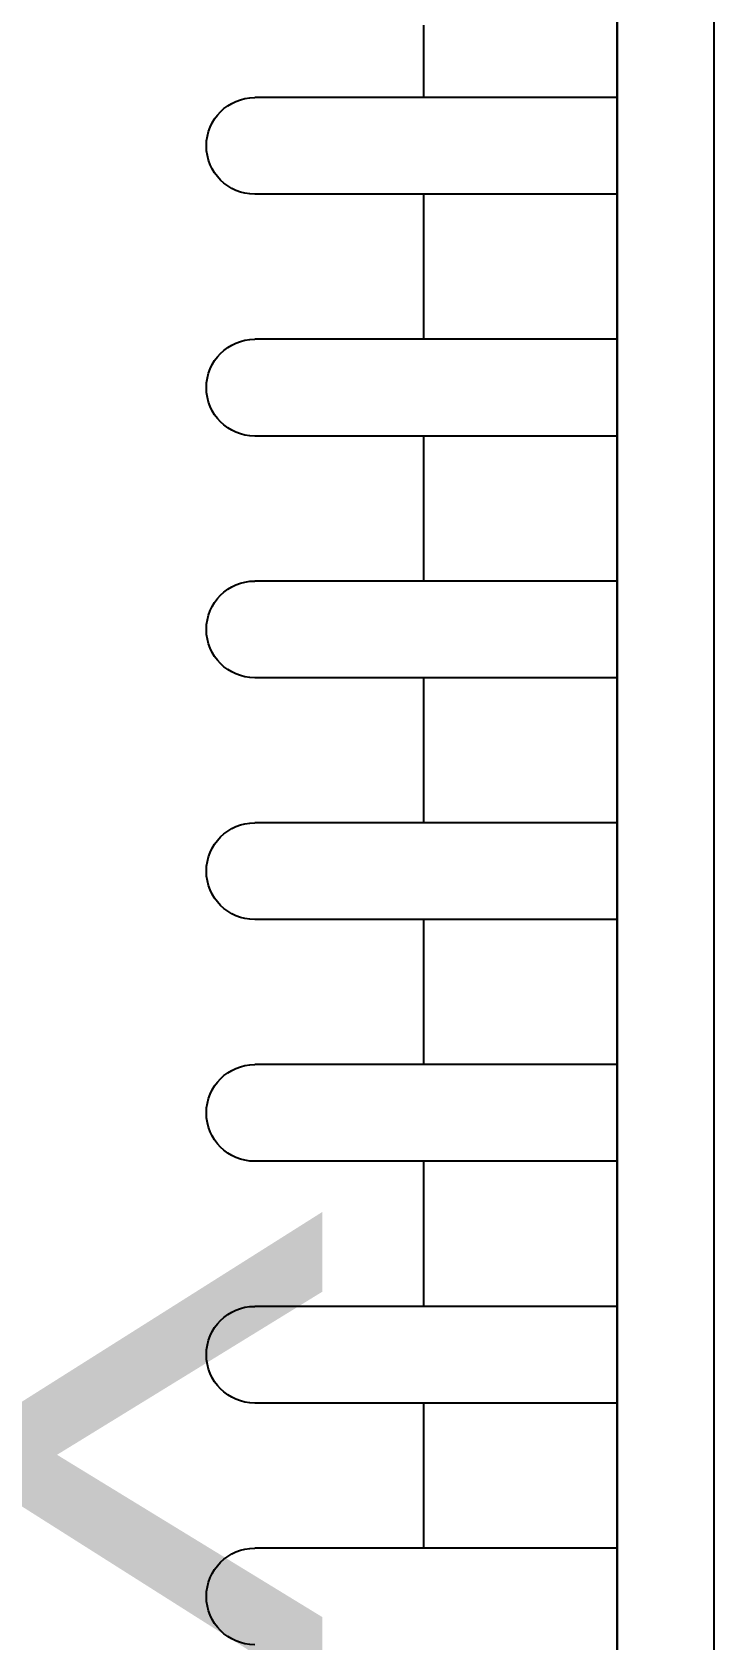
# Model space of a CAD drawing. Header units: inches. Extents: x 21 to 38546, y 13 to 15001.
# Drawn here: x 4652.07 to 4659.12, y 1950.53 to 1967.16 of the extents above; entities that cross this region are included whole.
import ezdxf
from ezdxf.enums import TextEntityAlignment as Align

# ---------------------------------------------------------------- set-up
doc = ezdxf.new("R2010")
doc.units = ezdxf.units.IN
doc.header["$MEASUREMENT"] = 0
doc.layers.add('RAST-IST-RADYATÖR-DİNAMİK BLOK', color=83, linetype='Continuous')
doc.layers.add('Z_MİM_-KM-FIRE-CABINET', color=8, linetype='Continuous', lineweight=25)
doc.layers.add('Z_MİM_-KM-TEXT-DETAIL', color=8, linetype='Continuous', lineweight=25)
doc.styles.add('KAPI PENCERE YAZI 100', font='swiss.ttf', dxfattribs={"width": 0.7, "height": 12.5})

# ---------------------------------------------------------------- blocks, each defined once
blk = doc.blocks.new('*U186')
at = {"layer": 'Z_MİM_-KM-TEXT-DETAIL', "color": 7, "style": 'KAPI PENCERE YAZI 100'}
blk.add_text('YANGIN DOLABI', height=5.76, dxfattribs=at).set_placement((596960.27, -18061.17), align=Align.MIDDLE_CENTER)
blk = doc.blocks.new('IS_RADYATOR-PLAN-40')
at = {"layer": 'RAST-IST-RADYATÖR-DİNAMİK BLOK', "color": 7}
for p, q in [((9.25, 11.5), (9.25, 7.75)), ((10.75, 11.5), (10.75, 7.75)), ((11.75, 11.5), (11.75, 7.75)), ((13.25, 11.5), (13.25, 7.75)), ((14.25, 11.5), (14.25, 7.75)), ((15.75, 11.5), (15.75, 7.75)), ((16.75, 11.5), (16.75, 7.75)), ((18.25, 11.5), (18.25, 7.75)), ((19.25, 11.5), (19.25, 7.75)), ((20.75, 11.5), (20.75, 7.75)), ((21.75, 11.5), (21.75, 7.75)), ((23.25, 11.5), (23.25, 7.75)), ((24.25, 11.5), (24.25, 7.75)), ((9.25, 9.5), (10, 9.5)), ((10, 9.5), (10.75, 9.5)), ((11.75, 9.5), (12.5, 9.5)), ((12.5, 9.5), (13.25, 9.5)), ((14.25, 9.5), (15, 9.5)), ((15, 9.5), (15.75, 9.5)), ((16.75, 9.5), (17.5, 9.5)), ((17.5, 9.5), (18.25, 9.5)), ((19.25, 9.5), (20, 9.5)), ((20, 9.5), (20.75, 9.5)), ((21.75, 9.5), (22.5, 9.5)), ((22.5, 9.5), (23.25, 9.5)), ((24.25, 9.5), (25, 9.5))]:
    blk.add_line(p, q, dxfattribs=at)
at = {"layer": 'RAST-IST-RADYATÖR-DİNAMİK BLOK'}
for points in [[(0, 0), (40, 0), (40, 12.5), (0, 12.5)], [(2.5, 11.5), (37.5, 11.5), (37.5, 1), (2.5, 1)]]:
    blk.add_lwpolyline(points, dxfattribs=at)
at = {"layer": 'RAST-IST-RADYATÖR-DİNAMİK BLOK', "color": 7}
for centre in [(8.75, 7.75), (11.25, 7.75), (13.75, 7.75), (16.25, 7.75), (18.75, 7.75), (21.25, 7.75), (23.75, 7.75)]:
    blk.add_arc(centre, 0.5, 180, 0, dxfattribs=at)
blk = doc.blocks.new('IS_RADYATOR-PLAN-50')
at = {"layer": 'RAST-IST-RADYATÖR-DİNAMİK BLOK', "color": 7}
for p, q in [((9.25, 11.5), (9.25, 7.75)), ((10.75, 11.5), (10.75, 7.75)), ((11.75, 11.5), (11.75, 7.75)), ((13.25, 11.5), (13.25, 7.75)), ((14.25, 11.5), (14.25, 7.75)), ((15.75, 11.5), (15.75, 7.75)), ((16.75, 11.5), (16.75, 7.75)), ((18.25, 11.5), (18.25, 7.75)), ((19.25, 11.5), (19.25, 7.75)), ((20.75, 11.5), (20.75, 7.75)), ((21.75, 11.5), (21.75, 7.75)), ((23.25, 11.5), (23.25, 7.75)), ((24.25, 11.5), (24.25, 7.75)), ((9.25, 9.5), (10, 9.5)), ((10, 9.5), (10.75, 9.5)), ((11.75, 9.5), (12.5, 9.5)), ((12.5, 9.5), (13.25, 9.5)), ((14.25, 9.5), (15, 9.5)), ((15, 9.5), (15.75, 9.5)), ((16.75, 9.5), (17.5, 9.5)), ((17.5, 9.5), (18.25, 9.5)), ((19.25, 9.5), (20, 9.5)), ((20, 9.5), (20.75, 9.5)), ((21.75, 9.5), (22.5, 9.5)), ((22.5, 9.5), (23.25, 9.5)), ((24.25, 9.5), (25, 9.5))]:
    blk.add_line(p, q, dxfattribs=at)
at = {"layer": 'RAST-IST-RADYATÖR-DİNAMİK BLOK'}
for points in [[(0, 0), (50, 0), (50, 12.5), (0, 12.5)], [(2.5, 11.5), (47.5, 11.5), (47.5, 1), (2.5, 1)]]:
    blk.add_lwpolyline(points, dxfattribs=at)
at = {"layer": 'RAST-IST-RADYATÖR-DİNAMİK BLOK', "color": 7}
for centre in [(8.75, 7.75), (11.25, 7.75), (13.75, 7.75), (16.25, 7.75), (18.75, 7.75), (21.25, 7.75), (23.75, 7.75)]:
    blk.add_arc(centre, 0.5, 180, 0, dxfattribs=at)
blk = doc.blocks.new('IS_RADYATOR-PLAN-60')
at = {"layer": 'RAST-IST-RADYATÖR-DİNAMİK BLOK', "color": 7}
for p, q in [((9.25, 11.5), (9.25, 7.75)), ((10.75, 11.5), (10.75, 7.75)), ((11.75, 11.5), (11.75, 7.75)), ((13.25, 11.5), (13.25, 7.75)), ((14.25, 11.5), (14.25, 7.75)), ((15.75, 11.5), (15.75, 7.75)), ((16.75, 11.5), (16.75, 7.75)), ((18.25, 11.5), (18.25, 7.75)), ((19.25, 11.5), (19.25, 7.75)), ((20.75, 11.5), (20.75, 7.75)), ((21.75, 11.5), (21.75, 7.75)), ((23.25, 11.5), (23.25, 7.75)), ((24.25, 11.5), (24.25, 7.75)), ((9.25, 9.5), (10, 9.5)), ((10, 9.5), (10.75, 9.5)), ((11.75, 9.5), (12.5, 9.5)), ((12.5, 9.5), (13.25, 9.5)), ((14.25, 9.5), (15, 9.5)), ((15, 9.5), (15.75, 9.5)), ((16.75, 9.5), (17.5, 9.5)), ((17.5, 9.5), (18.25, 9.5)), ((19.25, 9.5), (20, 9.5)), ((20, 9.5), (20.75, 9.5)), ((21.75, 9.5), (22.5, 9.5)), ((22.5, 9.5), (23.25, 9.5)), ((24.25, 9.5), (25, 9.5))]:
    blk.add_line(p, q, dxfattribs=at)
at = {"layer": 'RAST-IST-RADYATÖR-DİNAMİK BLOK'}
for points in [[(0, 0), (60, 0), (60, 12.5), (0, 12.5)], [(2.5, 11.5), (57.5, 11.5), (57.5, 1), (2.5, 1)]]:
    blk.add_lwpolyline(points, dxfattribs=at)
at = {"layer": 'RAST-IST-RADYATÖR-DİNAMİK BLOK', "color": 7}
for centre in [(8.75, 7.75), (11.25, 7.75), (13.75, 7.75), (16.25, 7.75), (18.75, 7.75), (21.25, 7.75), (23.75, 7.75)]:
    blk.add_arc(centre, 0.5, 180, 0, dxfattribs=at)
blk = doc.blocks.new('IS_RADYATOR-PLAN-70')
at = {"layer": 'RAST-IST-RADYATÖR-DİNAMİK BLOK', "color": 7}
for p, q in [((9.25, 11.5), (9.25, 7.75)), ((10.75, 11.5), (10.75, 7.75)), ((11.75, 11.5), (11.75, 7.75)), ((13.25, 11.5), (13.25, 7.75)), ((14.25, 11.5), (14.25, 7.75)), ((15.75, 11.5), (15.75, 7.75)), ((16.75, 11.5), (16.75, 7.75)), ((18.25, 11.5), (18.25, 7.75)), ((19.25, 11.5), (19.25, 7.75)), ((20.75, 11.5), (20.75, 7.75)), ((21.75, 11.5), (21.75, 7.75)), ((23.25, 11.5), (23.25, 7.75)), ((24.25, 11.5), (24.25, 7.75)), ((9.25, 9.5), (10, 9.5)), ((10, 9.5), (10.75, 9.5)), ((11.75, 9.5), (12.5, 9.5)), ((12.5, 9.5), (13.25, 9.5)), ((14.25, 9.5), (15, 9.5)), ((15, 9.5), (15.75, 9.5)), ((16.75, 9.5), (17.5, 9.5)), ((17.5, 9.5), (18.25, 9.5)), ((19.25, 9.5), (20, 9.5)), ((20, 9.5), (20.75, 9.5)), ((21.75, 9.5), (22.5, 9.5)), ((22.5, 9.5), (23.25, 9.5)), ((24.25, 9.5), (25, 9.5))]:
    blk.add_line(p, q, dxfattribs=at)
at = {"layer": 'RAST-IST-RADYATÖR-DİNAMİK BLOK'}
for points in [[(0, 0), (70, 0), (70, 12.5), (0, 12.5)], [(2.5, 11.5), (67.5, 11.5), (67.5, 1), (2.5, 1)]]:
    blk.add_lwpolyline(points, dxfattribs=at)
at = {"layer": 'RAST-IST-RADYATÖR-DİNAMİK BLOK', "color": 7}
for centre in [(8.75, 7.75), (11.25, 7.75), (13.75, 7.75), (16.25, 7.75), (18.75, 7.75), (21.25, 7.75), (23.75, 7.75)]:
    blk.add_arc(centre, 0.5, 180, 0, dxfattribs=at)
blk = doc.blocks.new('IS_RADYATOR-PLAN-80')
at = {"layer": 'RAST-IST-RADYATÖR-DİNAMİK BLOK', "color": 7}
for p, q in [((9.25, 11.5), (9.25, 7.75)), ((10.75, 11.5), (10.75, 7.75)), ((11.75, 11.5), (11.75, 7.75)), ((13.25, 11.5), (13.25, 7.75)), ((14.25, 11.5), (14.25, 7.75)), ((15.75, 11.5), (15.75, 7.75)), ((16.75, 11.5), (16.75, 7.75)), ((18.25, 11.5), (18.25, 7.75)), ((19.25, 11.5), (19.25, 7.75)), ((20.75, 11.5), (20.75, 7.75)), ((21.75, 11.5), (21.75, 7.75)), ((23.25, 11.5), (23.25, 7.75)), ((24.25, 11.5), (24.25, 7.75)), ((9.25, 9.5), (10, 9.5)), ((10, 9.5), (10.75, 9.5)), ((11.75, 9.5), (12.5, 9.5)), ((12.5, 9.5), (13.25, 9.5)), ((14.25, 9.5), (15, 9.5)), ((15, 9.5), (15.75, 9.5)), ((16.75, 9.5), (17.5, 9.5)), ((17.5, 9.5), (18.25, 9.5)), ((19.25, 9.5), (20, 9.5)), ((20, 9.5), (20.75, 9.5)), ((21.75, 9.5), (22.5, 9.5)), ((22.5, 9.5), (23.25, 9.5)), ((24.25, 9.5), (25, 9.5))]:
    blk.add_line(p, q, dxfattribs=at)
at = {"layer": 'RAST-IST-RADYATÖR-DİNAMİK BLOK'}
for points in [[(0, 0), (80, 0), (80, 12.5), (0, 12.5)], [(2.5, 11.5), (77.5, 11.5), (77.5, 1), (2.5, 1)]]:
    blk.add_lwpolyline(points, dxfattribs=at)
at = {"layer": 'RAST-IST-RADYATÖR-DİNAMİK BLOK', "color": 7}
for centre in [(8.75, 7.75), (11.25, 7.75), (13.75, 7.75), (16.25, 7.75), (18.75, 7.75), (21.25, 7.75), (23.75, 7.75)]:
    blk.add_arc(centre, 0.5, 180, 0, dxfattribs=at)
blk = doc.blocks.new('IS_RADYATOR-PLAN-90')
at = {"layer": 'RAST-IST-RADYATÖR-DİNAMİK BLOK', "color": 7}
for p, q in [((9.25, 11.5), (9.25, 7.75)), ((10.75, 11.5), (10.75, 7.75)), ((11.75, 11.5), (11.75, 7.75)), ((13.25, 11.5), (13.25, 7.75)), ((14.25, 11.5), (14.25, 7.75)), ((15.75, 11.5), (15.75, 7.75)), ((16.75, 11.5), (16.75, 7.75)), ((18.25, 11.5), (18.25, 7.75)), ((19.25, 11.5), (19.25, 7.75)), ((20.75, 11.5), (20.75, 7.75)), ((21.75, 11.5), (21.75, 7.75)), ((23.25, 11.5), (23.25, 7.75)), ((24.25, 11.5), (24.25, 7.75)), ((9.25, 9.5), (10, 9.5)), ((10, 9.5), (10.75, 9.5)), ((11.75, 9.5), (12.5, 9.5)), ((12.5, 9.5), (13.25, 9.5)), ((14.25, 9.5), (15, 9.5)), ((15, 9.5), (15.75, 9.5)), ((16.75, 9.5), (17.5, 9.5)), ((17.5, 9.5), (18.25, 9.5)), ((19.25, 9.5), (20, 9.5)), ((20, 9.5), (20.75, 9.5)), ((21.75, 9.5), (22.5, 9.5)), ((22.5, 9.5), (23.25, 9.5)), ((24.25, 9.5), (25, 9.5))]:
    blk.add_line(p, q, dxfattribs=at)
at = {"layer": 'RAST-IST-RADYATÖR-DİNAMİK BLOK'}
for points in [[(0, 0), (90, 0), (90, 12.5), (0, 12.5)], [(2.5, 11.5), (87.5, 11.5), (87.5, 1), (2.5, 1)]]:
    blk.add_lwpolyline(points, dxfattribs=at)
at = {"layer": 'RAST-IST-RADYATÖR-DİNAMİK BLOK', "color": 7}
for centre in [(8.75, 7.75), (11.25, 7.75), (13.75, 7.75), (16.25, 7.75), (18.75, 7.75), (21.25, 7.75), (23.75, 7.75)]:
    blk.add_arc(centre, 0.5, 180, 0, dxfattribs=at)
blk = doc.blocks.new('IS_RADYATOR-PLAN-100')
at = {"layer": 'RAST-IST-RADYATÖR-DİNAMİK BLOK', "color": 7}
for p, q in [((9.25, 11.5), (9.25, 7.75)), ((10.75, 11.5), (10.75, 7.75)), ((11.75, 11.5), (11.75, 7.75)), ((13.25, 11.5), (13.25, 7.75)), ((14.25, 11.5), (14.25, 7.75)), ((15.75, 11.5), (15.75, 7.75)), ((16.75, 11.5), (16.75, 7.75)), ((18.25, 11.5), (18.25, 7.75)), ((19.25, 11.5), (19.25, 7.75)), ((20.75, 11.5), (20.75, 7.75)), ((21.75, 11.5), (21.75, 7.75)), ((23.25, 11.5), (23.25, 7.75)), ((24.25, 11.5), (24.25, 7.75)), ((9.25, 9.5), (10, 9.5)), ((10, 9.5), (10.75, 9.5)), ((11.75, 9.5), (12.5, 9.5)), ((12.5, 9.5), (13.25, 9.5)), ((14.25, 9.5), (15, 9.5)), ((15, 9.5), (15.75, 9.5)), ((16.75, 9.5), (17.5, 9.5)), ((17.5, 9.5), (18.25, 9.5)), ((19.25, 9.5), (20, 9.5)), ((20, 9.5), (20.75, 9.5)), ((21.75, 9.5), (22.5, 9.5)), ((22.5, 9.5), (23.25, 9.5)), ((24.25, 9.5), (25, 9.5))]:
    blk.add_line(p, q, dxfattribs=at)
at = {"layer": 'RAST-IST-RADYATÖR-DİNAMİK BLOK'}
for points in [[(0, 0), (100, 0), (100, 12.5), (0, 12.5)], [(2.5, 11.5), (97.5, 11.5), (97.5, 1), (2.5, 1)]]:
    blk.add_lwpolyline(points, dxfattribs=at)
at = {"layer": 'RAST-IST-RADYATÖR-DİNAMİK BLOK', "color": 7}
for centre in [(8.75, 7.75), (11.25, 7.75), (13.75, 7.75), (16.25, 7.75), (18.75, 7.75), (21.25, 7.75), (23.75, 7.75)]:
    blk.add_arc(centre, 0.5, 180, 0, dxfattribs=at)
blk = doc.blocks.new('IS_RADYATOR-PLAN-110')
at = {"layer": 'RAST-IST-RADYATÖR-DİNAMİK BLOK', "color": 7}
for p, q in [((9.25, 11.5), (9.25, 7.75)), ((10.75, 11.5), (10.75, 7.75)), ((11.75, 11.5), (11.75, 7.75)), ((13.25, 11.5), (13.25, 7.75)), ((14.25, 11.5), (14.25, 7.75)), ((15.75, 11.5), (15.75, 7.75)), ((16.75, 11.5), (16.75, 7.75)), ((18.25, 11.5), (18.25, 7.75)), ((19.25, 11.5), (19.25, 7.75)), ((20.75, 11.5), (20.75, 7.75)), ((21.75, 11.5), (21.75, 7.75)), ((23.25, 11.5), (23.25, 7.75)), ((24.25, 11.5), (24.25, 7.75)), ((9.25, 9.5), (10, 9.5)), ((10, 9.5), (10.75, 9.5)), ((11.75, 9.5), (12.5, 9.5)), ((12.5, 9.5), (13.25, 9.5)), ((14.25, 9.5), (15, 9.5)), ((15, 9.5), (15.75, 9.5)), ((16.75, 9.5), (17.5, 9.5)), ((17.5, 9.5), (18.25, 9.5)), ((19.25, 9.5), (20, 9.5)), ((20, 9.5), (20.75, 9.5)), ((21.75, 9.5), (22.5, 9.5)), ((22.5, 9.5), (23.25, 9.5)), ((24.25, 9.5), (25, 9.5))]:
    blk.add_line(p, q, dxfattribs=at)
at = {"layer": 'RAST-IST-RADYATÖR-DİNAMİK BLOK'}
for points in [[(0, 0), (110, 0), (110, 12.5), (0, 12.5)], [(2.5, 11.5), (107.5, 11.5), (107.5, 1), (2.5, 1)]]:
    blk.add_lwpolyline(points, dxfattribs=at)
at = {"layer": 'RAST-IST-RADYATÖR-DİNAMİK BLOK', "color": 7}
for centre in [(8.75, 7.75), (11.25, 7.75), (13.75, 7.75), (16.25, 7.75), (18.75, 7.75), (21.25, 7.75), (23.75, 7.75)]:
    blk.add_arc(centre, 0.5, 180, 0, dxfattribs=at)
blk = doc.blocks.new('IS_RADYATOR-PLAN-120')
at = {"layer": 'RAST-IST-RADYATÖR-DİNAMİK BLOK', "color": 7}
for p, q in [((9.25, 11.5), (9.25, 7.75)), ((10.75, 11.5), (10.75, 7.75)), ((11.75, 11.5), (11.75, 7.75)), ((13.25, 11.5), (13.25, 7.75)), ((14.25, 11.5), (14.25, 7.75)), ((15.75, 11.5), (15.75, 7.75)), ((16.75, 11.5), (16.75, 7.75)), ((18.25, 11.5), (18.25, 7.75)), ((19.25, 11.5), (19.25, 7.75)), ((20.75, 11.5), (20.75, 7.75)), ((21.75, 11.5), (21.75, 7.75)), ((23.25, 11.5), (23.25, 7.75)), ((24.25, 11.5), (24.25, 7.75)), ((9.25, 9.5), (10, 9.5)), ((10, 9.5), (10.75, 9.5)), ((11.75, 9.5), (12.5, 9.5)), ((12.5, 9.5), (13.25, 9.5)), ((14.25, 9.5), (15, 9.5)), ((15, 9.5), (15.75, 9.5)), ((16.75, 9.5), (17.5, 9.5)), ((17.5, 9.5), (18.25, 9.5)), ((19.25, 9.5), (20, 9.5)), ((20, 9.5), (20.75, 9.5)), ((21.75, 9.5), (22.5, 9.5)), ((22.5, 9.5), (23.25, 9.5)), ((24.25, 9.5), (25, 9.5))]:
    blk.add_line(p, q, dxfattribs=at)
at = {"layer": 'RAST-IST-RADYATÖR-DİNAMİK BLOK'}
for points in [[(0, 0), (120, 0), (120, 12.5), (0, 12.5)], [(2.5, 11.5), (117.5, 11.5), (117.5, 1), (2.5, 1)]]:
    blk.add_lwpolyline(points, dxfattribs=at)
at = {"layer": 'RAST-IST-RADYATÖR-DİNAMİK BLOK', "color": 7}
for centre in [(8.75, 7.75), (11.25, 7.75), (13.75, 7.75), (16.25, 7.75), (18.75, 7.75), (21.25, 7.75), (23.75, 7.75)]:
    blk.add_arc(centre, 0.5, 180, 0, dxfattribs=at)
blk = doc.blocks.new('IS_RADYATOR-PLAN-130')
at = {"layer": 'RAST-IST-RADYATÖR-DİNAMİK BLOK', "color": 7}
for p, q in [((9.25, 11.5), (9.25, 7.75)), ((10.75, 11.5), (10.75, 7.75)), ((11.75, 11.5), (11.75, 7.75)), ((13.25, 11.5), (13.25, 7.75)), ((14.25, 11.5), (14.25, 7.75)), ((15.75, 11.5), (15.75, 7.75)), ((16.75, 11.5), (16.75, 7.75)), ((18.25, 11.5), (18.25, 7.75)), ((19.25, 11.5), (19.25, 7.75)), ((20.75, 11.5), (20.75, 7.75)), ((21.75, 11.5), (21.75, 7.75)), ((23.25, 11.5), (23.25, 7.75)), ((24.25, 11.5), (24.25, 7.75)), ((9.25, 9.5), (10, 9.5)), ((10, 9.5), (10.75, 9.5)), ((11.75, 9.5), (12.5, 9.5)), ((12.5, 9.5), (13.25, 9.5)), ((14.25, 9.5), (15, 9.5)), ((15, 9.5), (15.75, 9.5)), ((16.75, 9.5), (17.5, 9.5)), ((17.5, 9.5), (18.25, 9.5)), ((19.25, 9.5), (20, 9.5)), ((20, 9.5), (20.75, 9.5)), ((21.75, 9.5), (22.5, 9.5)), ((22.5, 9.5), (23.25, 9.5)), ((24.25, 9.5), (25, 9.5))]:
    blk.add_line(p, q, dxfattribs=at)
at = {"layer": 'RAST-IST-RADYATÖR-DİNAMİK BLOK'}
for points in [[(0, 0), (130, 0), (130, 12.5), (0, 12.5)], [(2.5, 11.5), (127.5, 11.5), (127.5, 1), (2.5, 1)]]:
    blk.add_lwpolyline(points, dxfattribs=at)
at = {"layer": 'RAST-IST-RADYATÖR-DİNAMİK BLOK', "color": 7}
for centre in [(8.75, 7.75), (11.25, 7.75), (13.75, 7.75), (16.25, 7.75), (18.75, 7.75), (21.25, 7.75), (23.75, 7.75)]:
    blk.add_arc(centre, 0.5, 180, 0, dxfattribs=at)
blk = doc.blocks.new('IS_RADYATOR-PLAN-140')
at = {"layer": 'RAST-IST-RADYATÖR-DİNAMİK BLOK', "color": 7}
for p, q in [((9.25, 11.5), (9.25, 7.75)), ((10.75, 11.5), (10.75, 7.75)), ((11.75, 11.5), (11.75, 7.75)), ((13.25, 11.5), (13.25, 7.75)), ((14.25, 11.5), (14.25, 7.75)), ((15.75, 11.5), (15.75, 7.75)), ((16.75, 11.5), (16.75, 7.75)), ((18.25, 11.5), (18.25, 7.75)), ((19.25, 11.5), (19.25, 7.75)), ((20.75, 11.5), (20.75, 7.75)), ((21.75, 11.5), (21.75, 7.75)), ((23.25, 11.5), (23.25, 7.75)), ((24.25, 11.5), (24.25, 7.75)), ((9.25, 9.5), (10, 9.5)), ((10, 9.5), (10.75, 9.5)), ((11.75, 9.5), (12.5, 9.5)), ((12.5, 9.5), (13.25, 9.5)), ((14.25, 9.5), (15, 9.5)), ((15, 9.5), (15.75, 9.5)), ((16.75, 9.5), (17.5, 9.5)), ((17.5, 9.5), (18.25, 9.5)), ((19.25, 9.5), (20, 9.5)), ((20, 9.5), (20.75, 9.5)), ((21.75, 9.5), (22.5, 9.5)), ((22.5, 9.5), (23.25, 9.5)), ((24.25, 9.5), (25, 9.5))]:
    blk.add_line(p, q, dxfattribs=at)
at = {"layer": 'RAST-IST-RADYATÖR-DİNAMİK BLOK'}
for points in [[(0, 0), (140, 0), (140, 12.5), (0, 12.5)], [(2.5, 11.5), (137.5, 11.5), (137.5, 1), (2.5, 1)]]:
    blk.add_lwpolyline(points, dxfattribs=at)
at = {"layer": 'RAST-IST-RADYATÖR-DİNAMİK BLOK', "color": 7}
for centre in [(8.75, 7.75), (11.25, 7.75), (13.75, 7.75), (16.25, 7.75), (18.75, 7.75), (21.25, 7.75), (23.75, 7.75)]:
    blk.add_arc(centre, 0.5, 180, 0, dxfattribs=at)
blk = doc.blocks.new('IS_RADYATOR-PLAN-150')
at = {"layer": 'RAST-IST-RADYATÖR-DİNAMİK BLOK', "color": 7}
for p, q in [((9.25, 11.5), (9.25, 7.75)), ((10.75, 11.5), (10.75, 7.75)), ((11.75, 11.5), (11.75, 7.75)), ((13.25, 11.5), (13.25, 7.75)), ((14.25, 11.5), (14.25, 7.75)), ((15.75, 11.5), (15.75, 7.75)), ((16.75, 11.5), (16.75, 7.75)), ((18.25, 11.5), (18.25, 7.75)), ((19.25, 11.5), (19.25, 7.75)), ((20.75, 11.5), (20.75, 7.75)), ((21.75, 11.5), (21.75, 7.75)), ((23.25, 11.5), (23.25, 7.75)), ((24.25, 11.5), (24.25, 7.75)), ((9.25, 9.5), (10, 9.5)), ((10, 9.5), (10.75, 9.5)), ((11.75, 9.5), (12.5, 9.5)), ((12.5, 9.5), (13.25, 9.5)), ((14.25, 9.5), (15, 9.5)), ((15, 9.5), (15.75, 9.5)), ((16.75, 9.5), (17.5, 9.5)), ((17.5, 9.5), (18.25, 9.5)), ((19.25, 9.5), (20, 9.5)), ((20, 9.5), (20.75, 9.5)), ((21.75, 9.5), (22.5, 9.5)), ((22.5, 9.5), (23.25, 9.5)), ((24.25, 9.5), (25, 9.5))]:
    blk.add_line(p, q, dxfattribs=at)
at = {"layer": 'RAST-IST-RADYATÖR-DİNAMİK BLOK'}
for points in [[(-5, 0), (145, 0), (145, 12.5), (-5, 12.5)], [(-2.5, 11.5), (142.5, 11.5), (142.5, 1), (-2.5, 1)]]:
    blk.add_lwpolyline(points, dxfattribs=at)
at = {"layer": 'RAST-IST-RADYATÖR-DİNAMİK BLOK', "color": 7}
for centre in [(8.75, 7.75), (11.25, 7.75), (13.75, 7.75), (16.25, 7.75), (18.75, 7.75), (21.25, 7.75), (23.75, 7.75)]:
    blk.add_arc(centre, 0.5, 180, 0, dxfattribs=at)
blk = doc.blocks.new('IS_RADYATOR-PLAN-160')
at = {"layer": 'RAST-IST-RADYATÖR-DİNAMİK BLOK', "color": 7}
for p, q in [((9.25, 11.5), (9.25, 7.75)), ((10.75, 11.5), (10.75, 7.75)), ((11.75, 11.5), (11.75, 7.75)), ((13.25, 11.5), (13.25, 7.75)), ((14.25, 11.5), (14.25, 7.75)), ((15.75, 11.5), (15.75, 7.75)), ((16.75, 11.5), (16.75, 7.75)), ((18.25, 11.5), (18.25, 7.75)), ((19.25, 11.5), (19.25, 7.75)), ((20.75, 11.5), (20.75, 7.75)), ((21.75, 11.5), (21.75, 7.75)), ((23.25, 11.5), (23.25, 7.75)), ((24.25, 11.5), (24.25, 7.75)), ((9.25, 9.5), (10, 9.5)), ((10, 9.5), (10.75, 9.5)), ((11.75, 9.5), (12.5, 9.5)), ((12.5, 9.5), (13.25, 9.5)), ((14.25, 9.5), (15, 9.5)), ((15, 9.5), (15.75, 9.5)), ((16.75, 9.5), (17.5, 9.5)), ((17.5, 9.5), (18.25, 9.5)), ((19.25, 9.5), (20, 9.5)), ((20, 9.5), (20.75, 9.5)), ((21.75, 9.5), (22.5, 9.5)), ((22.5, 9.5), (23.25, 9.5)), ((24.25, 9.5), (25, 9.5))]:
    blk.add_line(p, q, dxfattribs=at)
at = {"layer": 'RAST-IST-RADYATÖR-DİNAMİK BLOK'}
for points in [[(-5, 0), (155, 0), (155, 12.5), (-5, 12.5)], [(-2.5, 11.5), (152.5, 11.5), (152.5, 1), (-2.5, 1)]]:
    blk.add_lwpolyline(points, dxfattribs=at)
at = {"layer": 'RAST-IST-RADYATÖR-DİNAMİK BLOK', "color": 7}
for centre in [(8.75, 7.75), (11.25, 7.75), (13.75, 7.75), (16.25, 7.75), (18.75, 7.75), (21.25, 7.75), (23.75, 7.75)]:
    blk.add_arc(centre, 0.5, 180, 0, dxfattribs=at)
blk = doc.blocks.new('IS_RADYATOR-PLAN-170')
at = {"layer": 'RAST-IST-RADYATÖR-DİNAMİK BLOK', "color": 7}
for p, q in [((9.25, 11.5), (9.25, 7.75)), ((10.75, 11.5), (10.75, 7.75)), ((11.75, 11.5), (11.75, 7.75)), ((13.25, 11.5), (13.25, 7.75)), ((14.25, 11.5), (14.25, 7.75)), ((15.75, 11.5), (15.75, 7.75)), ((16.75, 11.5), (16.75, 7.75)), ((18.25, 11.5), (18.25, 7.75)), ((19.25, 11.5), (19.25, 7.75)), ((20.75, 11.5), (20.75, 7.75)), ((21.75, 11.5), (21.75, 7.75)), ((23.25, 11.5), (23.25, 7.75)), ((24.25, 11.5), (24.25, 7.75)), ((9.25, 9.5), (10, 9.5)), ((10, 9.5), (10.75, 9.5)), ((11.75, 9.5), (12.5, 9.5)), ((12.5, 9.5), (13.25, 9.5)), ((14.25, 9.5), (15, 9.5)), ((15, 9.5), (15.75, 9.5)), ((16.75, 9.5), (17.5, 9.5)), ((17.5, 9.5), (18.25, 9.5)), ((19.25, 9.5), (20, 9.5)), ((20, 9.5), (20.75, 9.5)), ((21.75, 9.5), (22.5, 9.5)), ((22.5, 9.5), (23.25, 9.5)), ((24.25, 9.5), (25, 9.5))]:
    blk.add_line(p, q, dxfattribs=at)
at = {"layer": 'RAST-IST-RADYATÖR-DİNAMİK BLOK'}
for points in [[(-5, 0), (165, 0), (165, 12.5), (-5, 12.5)], [(-2.5, 11.5), (162.5, 11.5), (162.5, 1), (-2.5, 1)]]:
    blk.add_lwpolyline(points, dxfattribs=at)
at = {"layer": 'RAST-IST-RADYATÖR-DİNAMİK BLOK', "color": 7}
for centre in [(8.75, 7.75), (11.25, 7.75), (13.75, 7.75), (16.25, 7.75), (18.75, 7.75), (21.25, 7.75), (23.75, 7.75)]:
    blk.add_arc(centre, 0.5, 180, 0, dxfattribs=at)
blk = doc.blocks.new('IS_RADYATOR-PLAN-180')
at = {"layer": 'RAST-IST-RADYATÖR-DİNAMİK BLOK', "color": 7}
for p, q in [((9.25, 11.5), (9.25, 7.75)), ((10.75, 11.5), (10.75, 7.75)), ((11.75, 11.5), (11.75, 7.75)), ((13.25, 11.5), (13.25, 7.75)), ((14.25, 11.5), (14.25, 7.75)), ((15.75, 11.5), (15.75, 7.75)), ((16.75, 11.5), (16.75, 7.75)), ((18.25, 11.5), (18.25, 7.75)), ((19.25, 11.5), (19.25, 7.75)), ((20.75, 11.5), (20.75, 7.75)), ((21.75, 11.5), (21.75, 7.75)), ((23.25, 11.5), (23.25, 7.75)), ((24.25, 11.5), (24.25, 7.75)), ((9.25, 9.5), (10, 9.5)), ((10, 9.5), (10.75, 9.5)), ((11.75, 9.5), (12.5, 9.5)), ((12.5, 9.5), (13.25, 9.5)), ((14.25, 9.5), (15, 9.5)), ((15, 9.5), (15.75, 9.5)), ((16.75, 9.5), (17.5, 9.5)), ((17.5, 9.5), (18.25, 9.5)), ((19.25, 9.5), (20, 9.5)), ((20, 9.5), (20.75, 9.5)), ((21.75, 9.5), (22.5, 9.5)), ((22.5, 9.5), (23.25, 9.5)), ((24.25, 9.5), (25, 9.5))]:
    blk.add_line(p, q, dxfattribs=at)
at = {"layer": 'RAST-IST-RADYATÖR-DİNAMİK BLOK'}
for points in [[(-5, 0), (175, 0), (175, 12.5), (-5, 12.5)], [(-2.5, 11.5), (172.5, 11.5), (172.5, 1), (-2.5, 1)]]:
    blk.add_lwpolyline(points, dxfattribs=at)
at = {"layer": 'RAST-IST-RADYATÖR-DİNAMİK BLOK', "color": 7}
for centre in [(8.75, 7.75), (11.25, 7.75), (13.75, 7.75), (16.25, 7.75), (18.75, 7.75), (21.25, 7.75), (23.75, 7.75)]:
    blk.add_arc(centre, 0.5, 180, 0, dxfattribs=at)
blk = doc.blocks.new('IS_RADYATOR-PLAN-190')
at = {"layer": 'RAST-IST-RADYATÖR-DİNAMİK BLOK', "color": 7}
for p, q in [((9.25, 11.5), (9.25, 7.75)), ((10.75, 11.5), (10.75, 7.75)), ((11.75, 11.5), (11.75, 7.75)), ((13.25, 11.5), (13.25, 7.75)), ((14.25, 11.5), (14.25, 7.75)), ((15.75, 11.5), (15.75, 7.75)), ((16.75, 11.5), (16.75, 7.75)), ((18.25, 11.5), (18.25, 7.75)), ((19.25, 11.5), (19.25, 7.75)), ((20.75, 11.5), (20.75, 7.75)), ((21.75, 11.5), (21.75, 7.75)), ((23.25, 11.5), (23.25, 7.75)), ((24.25, 11.5), (24.25, 7.75)), ((9.25, 9.5), (10, 9.5)), ((10, 9.5), (10.75, 9.5)), ((11.75, 9.5), (12.5, 9.5)), ((12.5, 9.5), (13.25, 9.5)), ((14.25, 9.5), (15, 9.5)), ((15, 9.5), (15.75, 9.5)), ((16.75, 9.5), (17.5, 9.5)), ((17.5, 9.5), (18.25, 9.5)), ((19.25, 9.5), (20, 9.5)), ((20, 9.5), (20.75, 9.5)), ((21.75, 9.5), (22.5, 9.5)), ((22.5, 9.5), (23.25, 9.5)), ((24.25, 9.5), (25, 9.5))]:
    blk.add_line(p, q, dxfattribs=at)
at = {"layer": 'RAST-IST-RADYATÖR-DİNAMİK BLOK'}
for points in [[(-5, 0), (185, 0), (185, 12.5), (-5, 12.5)], [(182.5, 11.5), (-2.5, 11.5), (-2.5, 1), (182.5, 1)]]:
    blk.add_lwpolyline(points, dxfattribs=at)
at = {"layer": 'RAST-IST-RADYATÖR-DİNAMİK BLOK', "color": 7}
for centre in [(8.75, 7.75), (11.25, 7.75), (13.75, 7.75), (16.25, 7.75), (18.75, 7.75), (21.25, 7.75), (23.75, 7.75)]:
    blk.add_arc(centre, 0.5, 180, 0, dxfattribs=at)
blk = doc.blocks.new('IS_RADYATOR-PLAN-200')
at = {"layer": 'RAST-IST-RADYATÖR-DİNAMİK BLOK', "color": 7}
for p, q in [((14.25, 11.5), (14.25, 7.75)), ((15.75, 11.5), (15.75, 7.75)), ((16.75, 11.5), (16.75, 7.75)), ((18.25, 11.5), (18.25, 7.75)), ((19.25, 11.5), (19.25, 7.75)), ((20.75, 11.5), (20.75, 7.75)), ((21.75, 11.5), (21.75, 7.75)), ((23.25, 11.5), (23.25, 7.75)), ((24.25, 11.5), (24.25, 7.75)), ((25.75, 11.5), (25.75, 7.75)), ((26.75, 11.5), (26.75, 7.75)), ((28.25, 11.5), (28.25, 7.75)), ((29.25, 11.5), (29.25, 7.75)), ((14.25, 9.5), (15, 9.5)), ((15, 9.5), (15.75, 9.5)), ((16.75, 9.5), (17.5, 9.5)), ((17.5, 9.5), (18.25, 9.5)), ((19.25, 9.5), (20, 9.5)), ((20, 9.5), (20.75, 9.5)), ((21.75, 9.5), (22.5, 9.5)), ((22.5, 9.5), (23.25, 9.5)), ((24.25, 9.5), (25, 9.5)), ((25, 9.5), (25.75, 9.5)), ((26.75, 9.5), (27.5, 9.5)), ((27.5, 9.5), (28.25, 9.5)), ((29.25, 9.5), (30, 9.5))]:
    blk.add_line(p, q, dxfattribs=at)
at = {"layer": 'RAST-IST-RADYATÖR-DİNAMİK BLOK'}
for points in [[(0, 0), (200, 0), (200, 12.5), (0, 12.5)], [(2.5, 11.5), (197.5, 11.5), (197.5, 1), (2.5, 1)]]:
    blk.add_lwpolyline(points, dxfattribs=at)
at = {"layer": 'RAST-IST-RADYATÖR-DİNAMİK BLOK', "color": 7}
for centre in [(13.75, 7.75), (16.25, 7.75), (18.75, 7.75), (21.25, 7.75), (23.75, 7.75), (26.25, 7.75), (28.75, 7.75)]:
    blk.add_arc(centre, 0.5, 180, 0, dxfattribs=at)
blk = doc.blocks.new('IS_U4731')
for name, p in [('IS_RADYATOR-PLAN-40', (0, 0)), ('IS_RADYATOR-PLAN-50', (0, 0)), ('IS_RADYATOR-PLAN-60', (0, 0)), ('IS_RADYATOR-PLAN-70', (0, 0)), ('IS_RADYATOR-PLAN-80', (0, 0)), ('IS_RADYATOR-PLAN-90', (0, 0)), ('IS_RADYATOR-PLAN-100', (0, 0)), ('IS_RADYATOR-PLAN-110', (0, 0)), ('IS_RADYATOR-PLAN-120', (0, 0)), ('IS_RADYATOR-PLAN-130', (0, 0)), ('IS_RADYATOR-PLAN-140', (0, 0)), ('IS_RADYATOR-PLAN-150', (0, 0)), ('IS_RADYATOR-PLAN-160', (0, 0)), ('IS_RADYATOR-PLAN-170', (0, 0)), ('IS_RADYATOR-PLAN-180', (0, 0)), ('IS_RADYATOR-PLAN-190', (0, 0)), ('IS_RADYATOR-PLAN-200', (-5, 0))]:
    blk.add_blockref(name, p)

msp = doc.modelspace()

# ---------------------------------------------------------------- block references
at = {"layer": 'Z_MİM_-KM-FIRE-CABINET', "rotation": 270}
msp.add_blockref('*U186', (22713.362, 598884.106), dxfattribs=at)

# ---------------------------------------------------------------- next in the draw order: block references
at = {"layer": 'RAST-IST-RADYATÖR-DİNAMİK BLOK', "xscale": -1, "rotation": 270}
msp.add_blockref('IS_U4731', (4646.624, 1942.231), dxfattribs=at)

doc.saveas('drawing.dxf')
